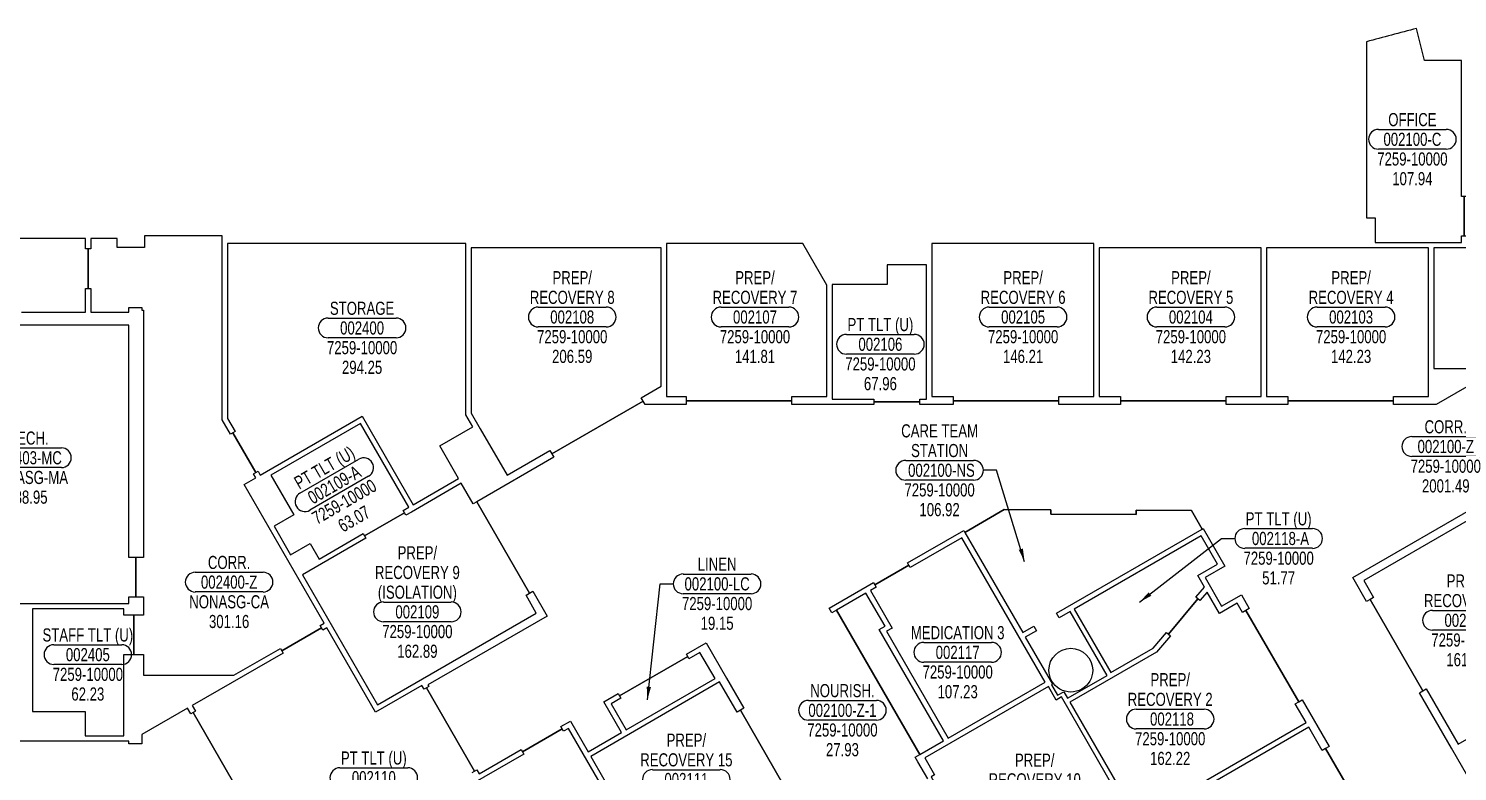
# Model space of a CAD drawing. Extents: x -1933 to 1606, y 4783 to 7375.
# Drawn here: x -1215 to 91, y 6549 to 7228 of the extents above; entities that cross this region are included whole.
import ezdxf
from ezdxf.enums import TextEntityAlignment as Align

# ---------------------------------------------------------------- set-up
doc = ezdxf.new("R2010")
doc.units = 0
doc.header["$LTSCALE"] = 48
doc.header["$MEASUREMENT"] = 0
doc.layers.get('0').update_dxf_attribs({"linetype": 'CONTINUOUS'})
for name, color, linetype in [('AREA', 3, 'CONTINUOUS'), ('AREA2', 1, 'CONTINUOUS'), ('COSTC', 6, 'CONTINUOUS'), ('PLINE2', 5, 'CONTINUOUS'), ('ROOMNA', 4, 'CONTINUOUS'), ('ROOMNO', 4, 'CONTINUOUS'), ('ROOMOV', 4, 'CONTINUOUS')]:
    doc.layers.add(name, color=color, linetype=linetype)
doc.dimstyles.get("Standard").update_dxf_attribs({"dimtxt": 0.18, "dimasz": 12, "dimexe": 0.18, "dimexo": 0.0625, "dimgap": 0.09, "dimtad": 0, "dimtih": 1, "dimtoh": 1, "dimdec": 4, "dimzin": 0, "dimtxsty": 'STANDARD', "dimcen": 0.09, "dimazin": 3, "dimtfac": 1, "dimtdec": 4, "dimtofl": 0, "dimtmove": 0, "dimatfit": 3, "dimtolj": 1, "dimtzin": 0})

# ---------------------------------------------------------------- blocks, each defined once
blk = doc.blocks.new('ROOM')
at = {"layer": 'ROOMOV'}
for p, q in [((-31, 9), (31, 9)), ((31, -9), (-31, -9))]:
    blk.add_line(p, q, dxfattribs=at)
for centre, start, end in [((-31, 0), 90, 270), ((31, 0), 270, 90)]:
    blk.add_arc(centre, 9.04, start, end, dxfattribs=at)
at = {"width": 0.75, "flags": 1}
for tag, p in [('FLFIN', (-60, -36)), ('ICRA', (60, -36)), ('FLTYPE', (-60, -48)), ('USER1', (60, -48)), ('FLCOND', (-60, -60)), ('USER2', (60, -60)), ('WLFIN', (-60, -72)), ('SITE', (-24, -72)), ('UCODE', (24, -72)), ('USER3', (60, -72)), ('WLTYPE', (-60, -84)), ('BLDG', (-24, -84)), ('UDESC', (24, -84)), ('USER4', (60, -84)), ('WLCOND', (-60, -96)), ('FLR', (-24, -96)), ('FCODE', (24, -96)), ('USER5', (60, -96)), ('CLTYPE', (-60, -120)), ('CLFIN', (-60, -108)), ('COSTCD', (-24, -108)), ('DEPTD', (-24, -120)), ('DIVISION', (24, -120)), ('FDESC', (24, -108)), ('USER6', (60, -108)), ('USER7', (60, -120)), ('CLCOND', (-60, -132)), ('RDES', (-24, -132)), ('CONTACT', (24, -132)), ('USER8', (60, -132)), ('CLHT', (-60, -144)), ('CHDATE', (-24, -144)), ('OCCUP', (24, -144)), ('BLOCK', (60, -144)), ('BASE', (-60, -156)), ('CBACK', (-24, -156)), ('PRCONTACT', (24, -156)), ('BLOCK2', (60, -156))]:
    blk.add_attdef(tag, text='', height=6, dxfattribs=at).set_placement(p, align=Align.MIDDLE_CENTER)
at = {"layer": 'AREA', "width": 0.75}
blk.add_attdef('AREA', text='', height=12, dxfattribs=at).set_placement((0, -36), align=Align.MIDDLE_CENTER)
at = {"layer": 'AREA2', "width": 0.75}
blk.add_attdef('AREA2', text='', height=12, dxfattribs=at).set_placement((0, -36), align=Align.MIDDLE_CENTER)
at = {"layer": 'COSTC', "width": 0.75}
blk.add_attdef('COSTC', text='', height=12, dxfattribs=at).set_placement((0, -18), align=Align.MIDDLE_CENTER)
at = {"layer": 'ROOMNA', "width": 0.75}
for tag, p in [('RMNAA', (0, 54)), ('RMNAB', (0, 36)), ('RMNAC', (0, 18))]:
    blk.add_attdef(tag, text='', height=12, dxfattribs=at).set_placement(p, align=Align.MIDDLE_CENTER)
at = {"layer": 'ROOMNO', "width": 0.75}
blk.add_attdef('RMNU', text='', height=12, dxfattribs=at).set_placement((0, 0), align=Align.MIDDLE_CENTER)

msp = doc.modelspace()

# ---------------------------------------------------------------- linework, layer by layer
at = {"layer": 'PLINE2', "color": 6}
for points in [[(94.7, 7198.7), (60.9, 7198.7), (53.7, 7228, 0.004274), (7.8, 7215.9), (7.8, 7054.8), (15.8, 7054.8), (15.8, 7032.3), (94.7, 7032.3), (94.7, 7038.3), (97.1, 7038.3), (97.1, 7074.3), (94.7, 7074.3)], [(-142.3, 6770.3), (-152.1, 6787.4), (-202.5, 6787.6), (-202.6, 6783.6), (-280.6, 6783.9), (-280.5, 6787.9), (-323.3, 6788.1), (-359.3, 6767.3), (-306.3, 6675.6), (-296.2, 6681.4), (-293.8, 6677.2), (-303.9, 6671.4), (-279.1, 6628.5), (-280.1, 6628), (-274.5, 6618.3), (-268.8, 6621.6), (-265.3, 6615.6), (-251.9, 6623.3), (-252.3, 6624, -0.57735), (-282.3, 6641.3, -1), (-242.3, 6641.3, -0.267949), (-252.3, 6624), (-251.9, 6623.3), (-229.1, 6636.5), (-263, 6695), (-273, 6689.2), (-275.5, 6693.4)]]:
    msp.add_lwpolyline(points, format="xyb", close=True, dxfattribs=at)
for points in [[(261.6, 7122.1), (180.6, 7122.1), (180.6, 7085.1), (141.5, 7085.1), (141.5, 7087.6), (105.5, 7087.6), (105.5, 7085.1), (99.5, 7085.1), (99.5, 7074.3), (97.1, 7074.3), (97.1, 7038.3), (99.5, 7038.3), (99.5, 7027.4), (69.3, 7027.4), (69.3, 6917.2), (99.5, 6917.2), (99.5, 6909.7), (229.6, 6984.7), (231.6, 6981.3), (271.9, 7004.6), (271.9, 7073.8), (261.6, 7073.8)], [(-1017.8, 6811.1), (-1007.1, 6817.2), (-1009.2, 6820.8), (-1007.1, 6822), (-1028.1, 6858.4), (-1030.2, 6857.2), (-1037.7, 6870.2), (-1037.7, 7038.5), (-1042.7, 7038.5), (-1108.6, 7038.5), (-1108.6, 7027.9), (-1133.8, 7027.9), (-1133.8, 7035.9), (-1157.7, 7035.9), (-1157.7, 7026.4), (-1160.1, 7026.4), (-1160.1, 6990.4), (-1157.7, 6990.4), (-1157.7, 6968.5), (-1123.2, 6968.5), (-1123.2, 6973), (-1111.2, 6973), (-1111.2, 6970.5), (-1109.7, 6970.5), (-1109.7, 6744.4), (-1116.5, 6744.4), (-1116.5, 6708.4), (-1109.7, 6708.4), (-1109.7, 6691.5), (-1118.6, 6691.5), (-1118.6, 6655.5), (-1109.7, 6655.5), (-1109.7, 6636.6), (-1027, 6636.6), (-984.5, 6661.2), (-983.3, 6659.1), (-947, 6680.1), (-948.2, 6682.2), (-944.6, 6684.2)], [(-815, 7031.3), (-1032.8, 7031.3), (-1032.8, 6871.5), (-1026, 6859.6), (-1028.1, 6858.4), (-1007.1, 6822), (-1005, 6823.3), (-1002.9, 6819.7), (-909.8, 6873.5), (-863.1, 6792.6), (-821.7, 6816.5), (-838.9, 6846.3), (-808.6, 6863.8), (-815, 6874.9)], [(-636.6, 7027.4), (-810.1, 7027.4), (-810.1, 6876.2), (-801.9, 6862), (-777.4, 6819.6), (-738.3, 6842.2), (-736.5, 6839), (-653, 6887.3), (-654.8, 6890.4), (-636.6, 6900.9)], [(-485.3, 6993.4), (-507.2, 7031.3), (-631.8, 7031.3), (-631.8, 6891.4), (-613.8, 6891.4), (-613.8, 6887.7), (-517.3, 6887.7), (-517.3, 6891.4), (-485.3, 6891.4)], [(-241.3, 7031.3), (-389.3, 7031.3), (-389.3, 6891.4), (-369.7, 6891.4), (-369.7, 6887.7), (-273.2, 6887.7), (-273.2, 6891.4), (-241.3, 6891.4)], [(-88.5, 7027.4), (-236.5, 7027.4), (-236.5, 6891.4), (-216.8, 6891.4), (-216.8, 6887.7), (-120.3, 6887.7), (-120.3, 6891.4), (-88.5, 6891.4)], [(64.4, 7027.4), (-83.6, 7027.4), (-83.6, 6891.4), (-64, 6891.4), (-64, 6887.7), (32.5, 6887.7), (32.5, 6891.4), (64.4, 6891.4)], [(-394.2, 7011.8), (-430.2, 7011.8), (-430.2, 6993.8), (-480.5, 6993.8), (-480.5, 6889), (-442.2, 6889), (-442.2, 6886.6), (-400.2, 6886.6), (-400.2, 6889), (-394.2, 6889)], [(-1123.2, 6956.6), (-1314.2, 6956.6), (-1314.2, 6702.4), (-1123.2, 6702.4), (-1123.2, 6708.4), (-1116.5, 6708.4), (-1116.5, 6744.4), (-1123.2, 6744.4)], [(-872.5, 6787.2), (-867.3, 6790.2), (-911.5, 6866.8), (-993.4, 6819.5), (-972.4, 6783.2), (-990.2, 6772.9), (-975.2, 6746.9), (-957.4, 6757.2), (-949.2, 6742.9), (-908.9, 6766.2), (-907.6, 6764), (-871.3, 6785)], [(-805.2, 6795.2), (-808.4, 6793.4), (-819.3, 6812.2), (-864.8, 6785.9), (-864.9, 6785.9), (-870, 6782.9), (-871.3, 6785), (-907.6, 6764), (-906.4, 6761.9), (-964.5, 6728.4), (-895.9, 6609.6), (-750.7, 6693.4), (-760.1, 6709.8), (-757, 6711.6)], [(196, 6666.4), (139.4, 6764.4), (139.4, 6764.4), (123.7, 6791.6), (5.3, 6723.3), (14.3, 6707.7), (11.2, 6705.9), (59.4, 6622.3), (62.5, 6624.1), (91.7, 6573.6), (113.9, 6586.4), (115.1, 6584.3), (151.5, 6605.3), (150.2, 6607.4), (183.6, 6626.6), (169.4, 6651.1)], [(-146.2, 6706.4), (-148, 6708), (-140.3, 6717.2), (-146.4, 6727.7), (-128.2, 6738.2), (-143.2, 6764.2), (-259.3, 6697.2), (-225.8, 6639.1), (-187.1, 6661.5), (-175, 6675.8), (-173.2, 6674.3)], [(-362, 6762.4), (-409, 6735.2), (-410.2, 6737.4), (-441.4, 6719.4), (-440.2, 6717.2), (-445.4, 6714.2), (-425.5, 6679.8), (-430.7, 6676.8), (-374.3, 6579.2), (-285.8, 6630.3)], [(-437.3, 6678.5), (-432.1, 6681.5), (-449.6, 6711.8), (-476.5, 6696.3), (-400.2, 6564.3), (-378.6, 6576.8)], [(-47.3, 6593.3), (-57.2, 6610.5), (-54.1, 6612.3), (-102.3, 6695.9), (-105.5, 6694.1), (-110.3, 6702.5), (-126.4, 6693.2), (-137.7, 6712.7), (-144.3, 6704.9), (-146.2, 6706.4), (-173.2, 6674.3), (-171.3, 6672.7), (-183.9, 6657.7), (-263.2, 6611.9), (-201.2, 6504.5)], [(-1127.5, 6655.5), (-1118.6, 6655.5), (-1118.6, 6691.5), (-1127.5, 6691.5), (-1127.5, 6697.5), (-1211, 6697.5), (-1211, 6603.4), (-1163, 6603.4), (-1163, 6581.4), (-1127.5, 6581.4)], [(-587.4, 6633.7), (-601.2, 6657.5), (-611.2, 6651.7), (-612.4, 6653.8), (-674.8, 6617.8), (-673.5, 6615.7), (-682.4, 6610.6), (-668.6, 6586.8)], [(-510, 6503.7), (-519, 6519.2), (-515.9, 6521), (-564.1, 6604.6), (-567.2, 6602.8), (-583.2, 6630.5), (-670.4, 6580.1), (-701, 6562.4), (-677, 6520.9), (-636.5, 6450.7), (-581.6, 6482.4), (-572.9, 6467.4)], [(-270.9, 6616.8), (-275.7, 6614), (-282.8, 6626.4), (-395.8, 6561.2), (-386.9, 6545.6), (-390, 6543.8), (-341.8, 6460.3), (-338.6, 6462.1), (-322.7, 6434.4), (-204.9, 6502.4)], [(-721.4, 6588.1), (-725.8, 6585.5), (-727, 6587.7), (-763.4, 6566.7), (-762.2, 6564.5), (-810.7, 6536.5), (-792.7, 6505.3), (-777.1, 6514.3), (-754.9, 6475.9), (-681.2, 6518.5)], [(15.6, 6484.3), (18.8, 6486.1), (-29.5, 6569.7), (-32.6, 6567.9), (-44.9, 6589.1), (-198.7, 6500.3), (-135.7, 6391.1), (-103.4, 6409.7), (-84, 6376), (-46.4, 6397.7), (-3.9, 6422.2), (-2.7, 6420.1), (33.7, 6441.1), (32.4, 6443.2), (37.6, 6446.2)]]:
    msp.add_lwpolyline(points, close=True, dxfattribs=at)
for points in [[(-1221.2, 6968.5), (-1162.6, 6968.5), (-1162.6, 6990.4), (-1160.1, 6990.4), (-1160.1, 7026.4), (-1162.6, 7026.4), (-1162.6, 7035.9), (-1519.2, 7035.9)], [(99.5, 6900.4), (71.5, 6884.1), (69.3, 6884.1), (64.4, 6884.1), (64.4, 6884.1), (32.5, 6884.1), (32.5, 6887.7), (-64, 6887.7), (-64, 6884.1), (-120.3, 6884.1), (-120.3, 6887.7), (-216.8, 6887.7), (-216.8, 6884.1), (-273.2, 6884.1), (-273.2, 6887.7), (-369.7, 6887.7), (-369.7, 6884.1), (-389.3, 6884.1), (-389.3, 6884.1), (-400.2, 6884.1), (-400.2, 6886.6), (-442.2, 6886.6), (-442.2, 6884.1), (-485.3, 6884.1), (-485.3, 6884.1), (-517.3, 6884.1), (-517.3, 6887.7), (-613.8, 6887.7), (-613.8, 6884.1), (-651.1, 6884.1), (-653, 6887.3), (-736.5, 6839), (-734.7, 6835.9), (-805.2, 6795.2), (-757, 6711.6), (-753.8, 6713.4), (-740.8, 6690.8), (-849.8, 6627.8), (-849, 6626.4), (-851.1, 6625.2), (-807.1, 6549), (-805, 6550.2), (-802.9, 6546.6), (-764.6, 6568.8), (-763.4, 6566.7), (-727, 6587.7), (-728.2, 6589.8), (-719.6, 6594.7), (-703.4, 6566.7), (-672.8, 6584.3), (-689, 6612.4), (-676, 6619.9), (-674.8, 6617.8), (-612.4, 6653.8), (-613.6, 6655.9), (-595.6, 6666.3), (-576.9, 6634.1), (-576.9, 6634.1), (-561, 6606.4), (-564.1, 6604.6), (-515.9, 6521)], [(130.3, 6492.2), (85.4, 6570), (85.4, 6570), (56.3, 6620.5), (59.4, 6622.3), (11.2, 6705.9), (8, 6704), (-4.6, 6725.9), (120.1, 6797.9)], [(-393.1, 6542), (-402.1, 6557.5), (-404.5, 6561.8), (-400.2, 6564.3), (-476.5, 6696.3), (-480.8, 6693.8), (-483.2, 6698), (-442.6, 6721.5), (-441.4, 6719.4), (-410.2, 6737.4), (-411.4, 6739.5), (-360.2, 6769), (-359.3, 6767.3), (-323.3, 6788.1), (-280.5, 6787.9), (-280.6, 6783.9), (-202.6, 6783.6), (-202.5, 6787.6), (-152.1, 6787.4), (-142.3, 6770.3), (-141.4, 6770.8), (-121.5, 6736.4), (-139.7, 6725.9), (-124.7, 6699.8), (-106.5, 6710.3), (-99.2, 6697.7), (-102.3, 6695.9), (-54.1, 6612.3), (-50.9, 6614.1), (-26.3, 6571.5), (-29.5, 6569.7), (18.8, 6486.1)], [(-809.2, 6547.8), (-807.1, 6549), (-851.1, 6625.2), (-853.2, 6624), (-855.2, 6627.4), (-897.7, 6602.9), (-942.1, 6680), (-945.7, 6677.9), (-947, 6680.1), (-983.3, 6659.1), (-982.1, 6656.9), (-1065.2, 6608.9), (-1062.2, 6603.7), (-1064.4, 6602.5), (-1028.4, 6540.2)], [(-1519.2, 6492.5), (-1123.2, 6492.5), (-1123.2, 6497.8), (-1111.2, 6497.8), (-1111.2, 6485.3), (-1027.4, 6533.7), (-1030.5, 6539), (-1028.4, 6540.2), (-1064.4, 6602.5), (-1066.5, 6601.3), (-1069.5, 6606.5), (-1111.2, 6582.4), (-1111.2, 6573.8), (-1123.2, 6573.8), (-1123.2, 6576.5), (-1224.3, 6576.5)]]:
    msp.add_lwpolyline(points, dxfattribs=at)

# ---------------------------------------------------------------- block references
at = {"layer": 'ROOMNO'}
ref = msp.add_blockref('ROOM', (49.8, 7126.7), dxfattribs=at)
ref.add_attrib('RMNU', '002100-C', dxfattribs={"height": 12, "width": 0.75}).set_placement((49.8, 7126.7), align=Align.MIDDLE_CENTER)
ref.add_attrib('RMNAC', 'OFFICE', dxfattribs={"layer": 'ROOMNA', "height": 12, "width": 0.75}).set_placement((49.8, 7144.7), align=Align.MIDDLE_CENTER)
ref.add_attrib('COSTC', '7259-10000', dxfattribs={"layer": 'COSTC', "height": 12, "width": 0.75}).set_placement((49.8, 7108.7), align=Align.MIDDLE_CENTER)
ref.add_attrib('AREA2', '107.94', dxfattribs={"layer": 'AREA2', "height": 12, "width": 0.75}).set_placement((49.8, 7090.7), align=Align.MIDDLE_CENTER)
ref = msp.add_blockref('ROOM', (-717.9, 6964.2), dxfattribs=at)
ref.add_attrib('RMNU', '002108', dxfattribs={"height": 12, "width": 0.75}).set_placement((-717.9, 6964.2), align=Align.MIDDLE_CENTER)
ref.add_attrib('RMNAB', 'PREP/', dxfattribs={"layer": 'ROOMNA', "height": 12, "width": 0.75}).set_placement((-717.9, 7000.2), align=Align.MIDDLE_CENTER)
ref.add_attrib('RMNAC', 'RECOVERY 8', dxfattribs={"layer": 'ROOMNA', "height": 12, "width": 0.75}).set_placement((-717.9, 6982.2), align=Align.MIDDLE_CENTER)
ref.add_attrib('COSTC', '7259-10000', dxfattribs={"layer": 'COSTC', "height": 12, "width": 0.75}).set_placement((-717.9, 6946.2), align=Align.MIDDLE_CENTER)
ref.add_attrib('AREA2', '206.59', dxfattribs={"layer": 'AREA2', "height": 12, "width": 0.75}).set_placement((-717.9, 6928.2), align=Align.MIDDLE_CENTER)
ref = msp.add_blockref('ROOM', (-550.9, 6964.2), dxfattribs=at)
ref.add_attrib('RMNU', '002107', dxfattribs={"height": 12, "width": 0.75}).set_placement((-550.9, 6964.2), align=Align.MIDDLE_CENTER)
ref.add_attrib('RMNAB', 'PREP/', dxfattribs={"layer": 'ROOMNA', "height": 12, "width": 0.75}).set_placement((-550.9, 7000.2), align=Align.MIDDLE_CENTER)
ref.add_attrib('RMNAC', 'RECOVERY 7', dxfattribs={"layer": 'ROOMNA', "height": 12, "width": 0.75}).set_placement((-550.9, 6982.2), align=Align.MIDDLE_CENTER)
ref.add_attrib('COSTC', '7259-10000', dxfattribs={"layer": 'COSTC', "height": 12, "width": 0.75}).set_placement((-550.9, 6946.2), align=Align.MIDDLE_CENTER)
ref.add_attrib('AREA2', '141.81', dxfattribs={"layer": 'AREA2', "height": 12, "width": 0.75}).set_placement((-550.9, 6928.2), align=Align.MIDDLE_CENTER)
ref = msp.add_blockref('ROOM', (-305.9, 6964.2), dxfattribs=at)
ref.add_attrib('RMNU', '002105', dxfattribs={"height": 12, "width": 0.75}).set_placement((-305.9, 6964.2), align=Align.MIDDLE_CENTER)
ref.add_attrib('RMNAB', 'PREP/', dxfattribs={"layer": 'ROOMNA', "height": 12, "width": 0.75}).set_placement((-305.9, 7000.2), align=Align.MIDDLE_CENTER)
ref.add_attrib('RMNAC', 'RECOVERY 6', dxfattribs={"layer": 'ROOMNA', "height": 12, "width": 0.75}).set_placement((-305.9, 6982.2), align=Align.MIDDLE_CENTER)
ref.add_attrib('COSTC', '7259-10000', dxfattribs={"layer": 'COSTC', "height": 12, "width": 0.75}).set_placement((-305.9, 6946.2), align=Align.MIDDLE_CENTER)
ref.add_attrib('AREA2', '146.21', dxfattribs={"layer": 'AREA2', "height": 12, "width": 0.75}).set_placement((-305.9, 6928.2), align=Align.MIDDLE_CENTER)
ref = msp.add_blockref('ROOM', (-152.6, 6964.2), dxfattribs=at)
ref.add_attrib('RMNU', '002104', dxfattribs={"height": 12, "width": 0.75}).set_placement((-152.6, 6964.2), align=Align.MIDDLE_CENTER)
ref.add_attrib('RMNAB', 'PREP/', dxfattribs={"layer": 'ROOMNA', "height": 12, "width": 0.75}).set_placement((-152.6, 7000.2), align=Align.MIDDLE_CENTER)
ref.add_attrib('RMNAC', 'RECOVERY 5', dxfattribs={"layer": 'ROOMNA', "height": 12, "width": 0.75}).set_placement((-152.6, 6982.2), align=Align.MIDDLE_CENTER)
ref.add_attrib('COSTC', '7259-10000', dxfattribs={"layer": 'COSTC', "height": 12, "width": 0.75}).set_placement((-152.6, 6946.2), align=Align.MIDDLE_CENTER)
ref.add_attrib('AREA2', '142.23', dxfattribs={"layer": 'AREA2', "height": 12, "width": 0.75}).set_placement((-152.6, 6928.2), align=Align.MIDDLE_CENTER)
ref = msp.add_blockref('ROOM', (-6.2, 6964.2), dxfattribs=at)
ref.add_attrib('RMNU', '002103', dxfattribs={"height": 12, "width": 0.75}).set_placement((-6.2, 6964.2), align=Align.MIDDLE_CENTER)
ref.add_attrib('RMNAB', 'PREP/', dxfattribs={"layer": 'ROOMNA', "height": 12, "width": 0.75}).set_placement((-6.2, 7000.2), align=Align.MIDDLE_CENTER)
ref.add_attrib('RMNAC', 'RECOVERY 4', dxfattribs={"layer": 'ROOMNA', "height": 12, "width": 0.75}).set_placement((-6.2, 6982.2), align=Align.MIDDLE_CENTER)
ref.add_attrib('COSTC', '7259-10000', dxfattribs={"layer": 'COSTC', "height": 12, "width": 0.75}).set_placement((-6.2, 6946.2), align=Align.MIDDLE_CENTER)
ref.add_attrib('AREA2', '142.23', dxfattribs={"layer": 'AREA2', "height": 12, "width": 0.75}).set_placement((-6.2, 6928.2), align=Align.MIDDLE_CENTER)
ref = msp.add_blockref('ROOM', (-909.9, 6954.2), dxfattribs=at)
ref.add_attrib('RMNU', '002400', dxfattribs={"height": 12, "width": 0.75}).set_placement((-909.9, 6954.2), align=Align.MIDDLE_CENTER)
ref.add_attrib('RMNAC', 'STORAGE', dxfattribs={"layer": 'ROOMNA', "height": 12, "width": 0.75}).set_placement((-909.9, 6972.2), align=Align.MIDDLE_CENTER)
ref.add_attrib('COSTC', '7259-10000', dxfattribs={"layer": 'COSTC', "height": 12, "width": 0.75}).set_placement((-909.9, 6936.2), align=Align.MIDDLE_CENTER)
ref.add_attrib('AREA2', '294.25', dxfattribs={"layer": 'AREA2', "height": 12, "width": 0.75}).set_placement((-909.9, 6918.2), align=Align.MIDDLE_CENTER)
ref = msp.add_blockref('ROOM', (-436.3, 6939.3), dxfattribs=at)
ref.add_attrib('RMNU', '002106', dxfattribs={"height": 12, "width": 0.75}).set_placement((-436.3, 6939.3), align=Align.MIDDLE_CENTER)
ref.add_attrib('RMNAC', 'PT TLT (U)', dxfattribs={"layer": 'ROOMNA', "height": 12, "width": 0.75}).set_placement((-436.3, 6957.3), align=Align.MIDDLE_CENTER)
ref.add_attrib('COSTC', '7259-10000', dxfattribs={"layer": 'COSTC', "height": 12, "width": 0.75}).set_placement((-436.3, 6921.3), align=Align.MIDDLE_CENTER)
ref.add_attrib('AREA2', '67.96', dxfattribs={"layer": 'AREA2', "height": 12, "width": 0.75}).set_placement((-436.3, 6903.3), align=Align.MIDDLE_CENTER)
ref = msp.add_blockref('ROOM', (80.3, 6845.8), dxfattribs=at)
ref.add_attrib('RMNU', '002100-Z', dxfattribs={"height": 12, "width": 0.75}).set_placement((80.3, 6845.8), align=Align.MIDDLE_CENTER)
ref.add_attrib('RMNAC', 'CORR.', dxfattribs={"layer": 'ROOMNA', "height": 12, "width": 0.75}).set_placement((80.3, 6863.8), align=Align.MIDDLE_CENTER)
ref.add_attrib('COSTC', '7259-10000', dxfattribs={"layer": 'COSTC', "height": 12, "width": 0.75}).set_placement((80.3, 6827.8), align=Align.MIDDLE_CENTER)
ref.add_attrib('AREA2', '2001.49', dxfattribs={"layer": 'AREA2', "height": 12, "width": 0.75}).set_placement((80.3, 6809.8), align=Align.MIDDLE_CENTER)
ref = msp.add_blockref('ROOM', (-1215.7, 6835.5), dxfattribs=at)
ref.add_attrib('RMNU', '002403-MC', dxfattribs={"height": 12, "width": 0.75}).set_placement((-1215.7, 6835.5), align=Align.MIDDLE_CENTER)
ref.add_attrib('RMNAC', 'MECH.', dxfattribs={"layer": 'ROOMNA', "height": 12, "width": 0.75}).set_placement((-1215.7, 6853.5), align=Align.MIDDLE_CENTER)
ref.add_attrib('COSTC', 'NONASG-MA', dxfattribs={"layer": 'COSTC', "height": 12, "width": 0.75}).set_placement((-1215.7, 6817.5), align=Align.MIDDLE_CENTER)
ref.add_attrib('AREA2', '338.95', dxfattribs={"layer": 'AREA2', "height": 12, "width": 0.75}).set_placement((-1215.7, 6799.5), align=Align.MIDDLE_CENTER)
ref = msp.add_blockref('ROOM', (-382.2, 6824.1), dxfattribs=at)
ref.add_attrib('RMNU', ' 002100-NS', dxfattribs={"height": 12, "width": 0.75}).set_placement((-382.2, 6824.1), align=Align.MIDDLE_CENTER)
ref.add_attrib('RMNAB', 'CARE TEAM', dxfattribs={"layer": 'ROOMNA', "height": 12, "width": 0.75}).set_placement((-382.2, 6860.1), align=Align.MIDDLE_CENTER)
ref.add_attrib('RMNAC', 'STATION', dxfattribs={"layer": 'ROOMNA', "height": 12, "width": 0.75}).set_placement((-382.2, 6842.1), align=Align.MIDDLE_CENTER)
ref.add_attrib('COSTC', '7259-10000', dxfattribs={"layer": 'COSTC', "height": 12, "width": 0.75}).set_placement((-382.2, 6806.1), align=Align.MIDDLE_CENTER)
ref.add_attrib('AREA2', '106.92', dxfattribs={"layer": 'AREA2', "height": 12, "width": 0.75}).set_placement((-382.2, 6788.1), align=Align.MIDDLE_CENTER)
ref = msp.add_blockref('ROOM', (-935.3, 6810.9), dxfattribs=dict(at, rotation=30))
ref.add_attrib('RMNU', '002109-A', dxfattribs={"height": 12, "rotation": 30, "width": 0.75}).set_placement((-935.3, 6810.9), align=Align.MIDDLE_CENTER)
ref.add_attrib('RMNAC', 'PT TLT (U)', dxfattribs={"layer": 'ROOMNA', "height": 12, "rotation": 30, "width": 0.75}).set_placement((-944.3, 6826.5), align=Align.MIDDLE_CENTER)
ref.add_attrib('COSTC', '7259-10000', dxfattribs={"layer": 'COSTC', "height": 12, "rotation": 30, "width": 0.75}).set_placement((-926.3, 6795.3), align=Align.MIDDLE_CENTER)
ref.add_attrib('AREA2', '63.07', dxfattribs={"layer": 'AREA2', "height": 12, "rotation": 30, "width": 0.75}).set_placement((-917.3, 6779.7), align=Align.MIDDLE_CENTER)
ref = msp.add_blockref('ROOM', (-72.4, 6761.7), dxfattribs=at)
ref.add_attrib('RMNU', ' 002118-A', dxfattribs={"height": 12, "width": 0.75}).set_placement((-72.4, 6761.7), align=Align.MIDDLE_CENTER)
ref.add_attrib('RMNAC', 'PT TLT (U)', dxfattribs={"layer": 'ROOMNA', "height": 12, "width": 0.75}).set_placement((-72.4, 6779.7), align=Align.MIDDLE_CENTER)
ref.add_attrib('COSTC', '7259-10000', dxfattribs={"layer": 'COSTC', "height": 12, "width": 0.75}).set_placement((-72.4, 6743.7), align=Align.MIDDLE_CENTER)
ref.add_attrib('AREA2', '51.77', dxfattribs={"layer": 'AREA2', "height": 12, "width": 0.75}).set_placement((-72.4, 6725.7), align=Align.MIDDLE_CENTER)
ref = msp.add_blockref('ROOM', (-859.4, 6694.6), dxfattribs=at)
ref.add_attrib('RMNU', '002109', dxfattribs={"height": 12, "width": 0.75}).set_placement((-859.4, 6694.6), align=Align.MIDDLE_CENTER)
ref.add_attrib('RMNAA', 'PREP/', dxfattribs={"layer": 'ROOMNA', "height": 12, "width": 0.75}).set_placement((-859.4, 6748.6), align=Align.MIDDLE_CENTER)
ref.add_attrib('RMNAB', 'RECOVERY 9', dxfattribs={"layer": 'ROOMNA', "height": 12, "width": 0.75}).set_placement((-859.4, 6730.6), align=Align.MIDDLE_CENTER)
ref.add_attrib('RMNAC', '(ISOLATION)', dxfattribs={"layer": 'ROOMNA', "height": 12, "width": 0.75}).set_placement((-859.4, 6712.6), align=Align.MIDDLE_CENTER)
ref.add_attrib('COSTC', '7259-10000', dxfattribs={"layer": 'COSTC', "height": 12, "width": 0.75}).set_placement((-859.4, 6676.6), align=Align.MIDDLE_CENTER)
ref.add_attrib('AREA2', '162.89', dxfattribs={"layer": 'AREA2', "height": 12, "width": 0.75}).set_placement((-859.4, 6658.6), align=Align.MIDDLE_CENTER)
ref = msp.add_blockref('ROOM', (-1031.4, 6721.8), dxfattribs=at)
ref.add_attrib('RMNU', '002400-Z', dxfattribs={"height": 12, "width": 0.75}).set_placement((-1031.4, 6721.8), align=Align.MIDDLE_CENTER)
ref.add_attrib('RMNAC', 'CORR.', dxfattribs={"layer": 'ROOMNA', "height": 12, "width": 0.75}).set_placement((-1031.4, 6739.8), align=Align.MIDDLE_CENTER)
ref.add_attrib('COSTC', 'NONASG-CA', dxfattribs={"layer": 'COSTC', "height": 12, "width": 0.75}).set_placement((-1031.4, 6703.8), align=Align.MIDDLE_CENTER)
ref.add_attrib('AREA2', '301.16', dxfattribs={"layer": 'AREA2', "height": 12, "width": 0.75}).set_placement((-1031.4, 6685.8), align=Align.MIDDLE_CENTER)
ref = msp.add_blockref('ROOM', (-585.5, 6720.2), dxfattribs=at)
ref.add_attrib('RMNU', '002100-LC', dxfattribs={"height": 12, "width": 0.75}).set_placement((-585.5, 6720.2), align=Align.MIDDLE_CENTER)
ref.add_attrib('RMNAC', 'LINEN', dxfattribs={"layer": 'ROOMNA', "height": 12, "width": 0.75}).set_placement((-585.5, 6738.2), align=Align.MIDDLE_CENTER)
ref.add_attrib('COSTC', '7259-10000', dxfattribs={"layer": 'COSTC', "height": 12, "width": 0.75}).set_placement((-585.5, 6702.2), align=Align.MIDDLE_CENTER)
ref.add_attrib('AREA2', '19.15', dxfattribs={"layer": 'AREA2', "height": 12, "width": 0.75}).set_placement((-585.5, 6684.2), align=Align.MIDDLE_CENTER)
ref = msp.add_blockref('ROOM', (99.2, 6686.9), dxfattribs=at)
ref.add_attrib('RMNU', '002120', dxfattribs={"height": 12, "width": 0.75}).set_placement((99.2, 6686.9), align=Align.MIDDLE_CENTER)
ref.add_attrib('RMNAB', 'PREP/', dxfattribs={"layer": 'ROOMNA', "height": 12, "width": 0.75}).set_placement((99.2, 6722.9), align=Align.MIDDLE_CENTER)
ref.add_attrib('RMNAC', 'RECOVERY 1', dxfattribs={"layer": 'ROOMNA', "height": 12, "width": 0.75}).set_placement((99.2, 6704.9), align=Align.MIDDLE_CENTER)
ref.add_attrib('COSTC', '7259-10000', dxfattribs={"layer": 'COSTC', "height": 12, "width": 0.75}).set_placement((99.2, 6668.9), align=Align.MIDDLE_CENTER)
ref.add_attrib('AREA2', '161.19', dxfattribs={"layer": 'AREA2', "height": 12, "width": 0.75}).set_placement((99.2, 6650.9), align=Align.MIDDLE_CENTER)
ref = msp.add_blockref('ROOM', (-1160.5, 6655.5), dxfattribs=at)
ref.add_attrib('RMNU', '002405', dxfattribs={"height": 12, "width": 0.75}).set_placement((-1160.5, 6655.5), align=Align.MIDDLE_CENTER)
ref.add_attrib('RMNAC', 'STAFF TLT (U)', dxfattribs={"layer": 'ROOMNA', "height": 12, "width": 0.75}).set_placement((-1160.5, 6673.5), align=Align.MIDDLE_CENTER)
ref.add_attrib('COSTC', '7259-10000', dxfattribs={"layer": 'COSTC', "height": 12, "width": 0.75}).set_placement((-1160.5, 6637.5), align=Align.MIDDLE_CENTER)
ref.add_attrib('AREA2', '62.23', dxfattribs={"layer": 'AREA2', "height": 12, "width": 0.75}).set_placement((-1160.5, 6619.5), align=Align.MIDDLE_CENTER)
ref = msp.add_blockref('ROOM', (-365.7, 6657.6), dxfattribs=at)
ref.add_attrib('RMNU', '002117', dxfattribs={"height": 12, "width": 0.75}).set_placement((-365.7, 6657.6), align=Align.MIDDLE_CENTER)
ref.add_attrib('RMNAC', 'MEDICATION 3', dxfattribs={"layer": 'ROOMNA', "height": 12, "width": 0.75}).set_placement((-365.7, 6675.6), align=Align.MIDDLE_CENTER)
ref.add_attrib('COSTC', '7259-10000', dxfattribs={"layer": 'COSTC', "height": 12, "width": 0.75}).set_placement((-365.7, 6639.6), align=Align.MIDDLE_CENTER)
ref.add_attrib('AREA2', '107.23', dxfattribs={"layer": 'AREA2', "height": 12, "width": 0.75}).set_placement((-365.7, 6621.6), align=Align.MIDDLE_CENTER)
ref = msp.add_blockref('ROOM', (-171.5, 6596.6), dxfattribs=at)
ref.add_attrib('RMNU', ' 002118', dxfattribs={"height": 12, "width": 0.75}).set_placement((-171.5, 6596.6), align=Align.MIDDLE_CENTER)
ref.add_attrib('RMNAB', 'PREP/', dxfattribs={"layer": 'ROOMNA', "height": 12, "width": 0.75}).set_placement((-171.5, 6632.6), align=Align.MIDDLE_CENTER)
ref.add_attrib('RMNAC', 'RECOVERY 2', dxfattribs={"layer": 'ROOMNA', "height": 12, "width": 0.75}).set_placement((-171.5, 6614.6), align=Align.MIDDLE_CENTER)
ref.add_attrib('COSTC', '7259-10000', dxfattribs={"layer": 'COSTC', "height": 12, "width": 0.75}).set_placement((-171.5, 6578.6), align=Align.MIDDLE_CENTER)
ref.add_attrib('AREA2', '162.22', dxfattribs={"layer": 'AREA2', "height": 12, "width": 0.75}).set_placement((-171.5, 6560.6), align=Align.MIDDLE_CENTER)
ref = msp.add_blockref('ROOM', (-471, 6604.6), dxfattribs=at)
ref.add_attrib('RMNU', '002100-Z-1', dxfattribs={"height": 12, "width": 0.75}).set_placement((-471, 6604.6), align=Align.MIDDLE_CENTER)
ref.add_attrib('RMNAC', 'NOURISH.', dxfattribs={"layer": 'ROOMNA', "height": 12, "width": 0.75}).set_placement((-471, 6622.6), align=Align.MIDDLE_CENTER)
ref.add_attrib('COSTC', '7259-10000', dxfattribs={"layer": 'COSTC', "height": 12, "width": 0.75}).set_placement((-471, 6586.6), align=Align.MIDDLE_CENTER)
ref.add_attrib('AREA2', '27.93', dxfattribs={"layer": 'AREA2', "height": 12, "width": 0.75}).set_placement((-471, 6568.6), align=Align.MIDDLE_CENTER)
ref = msp.add_blockref('ROOM', (-613.6, 6541.3), dxfattribs=at)
ref.add_attrib('RMNU', '002111', dxfattribs={"height": 12, "width": 0.75}).set_placement((-613.6, 6541.3), align=Align.MIDDLE_CENTER)
ref.add_attrib('RMNAB', 'PREP/', dxfattribs={"layer": 'ROOMNA', "height": 12, "width": 0.75}).set_placement((-613.6, 6577.3), align=Align.MIDDLE_CENTER)
ref.add_attrib('RMNAC', 'RECOVERY 15', dxfattribs={"layer": 'ROOMNA', "height": 12, "width": 0.75}).set_placement((-613.6, 6559.3), align=Align.MIDDLE_CENTER)
ref.add_attrib('COSTC', '7259-10000', dxfattribs={"layer": 'COSTC', "height": 12, "width": 0.75}).set_placement((-613.6, 6523.3), align=Align.MIDDLE_CENTER)
ref.add_attrib('AREA2', '133.06', dxfattribs={"layer": 'AREA2', "height": 12, "width": 0.75}).set_placement((-613.6, 6505.3), align=Align.MIDDLE_CENTER)
ref = msp.add_blockref('ROOM', (-899.2, 6543), dxfattribs=at)
ref.add_attrib('RMNU', '002110', dxfattribs={"height": 12, "width": 0.75}).set_placement((-899.2, 6543), align=Align.MIDDLE_CENTER)
ref.add_attrib('RMNAC', 'PT TLT (U)', dxfattribs={"layer": 'ROOMNA', "height": 12, "width": 0.75}).set_placement((-899.2, 6561), align=Align.MIDDLE_CENTER)
ref.add_attrib('COSTC', '7259-10000', dxfattribs={"layer": 'COSTC', "height": 12, "width": 0.75}).set_placement((-899.2, 6525), align=Align.MIDDLE_CENTER)
ref.add_attrib('AREA2', '52.69', dxfattribs={"layer": 'AREA2', "height": 12, "width": 0.75}).set_placement((-899.2, 6507), align=Align.MIDDLE_CENTER)
ref = msp.add_blockref('ROOM', (-295.3, 6523), dxfattribs=at)
ref.add_attrib('RMNU', '002116', dxfattribs={"height": 12, "width": 0.75}).set_placement((-295.3, 6523), align=Align.MIDDLE_CENTER)
ref.add_attrib('RMNAB', 'PREP/', dxfattribs={"layer": 'ROOMNA', "height": 12, "width": 0.75}).set_placement((-295.3, 6559), align=Align.MIDDLE_CENTER)
ref.add_attrib('RMNAC', 'RECOVERY 10', dxfattribs={"layer": 'ROOMNA', "height": 12, "width": 0.75}).set_placement((-295.3, 6541), align=Align.MIDDLE_CENTER)
ref.add_attrib('COSTC', '7259-10000', dxfattribs={"layer": 'COSTC', "height": 12, "width": 0.75}).set_placement((-295.3, 6505), align=Align.MIDDLE_CENTER)
ref.add_attrib('AREA2', '140.09', dxfattribs={"layer": 'AREA2', "height": 12, "width": 0.75}).set_placement((-295.3, 6487), align=Align.MIDDLE_CENTER)

# ---------------------------------------------------------------- leaders
for points in [[(-304.5, 6740.4), (-330.1, 6824.1), (-342.1, 6824.1)], [(-199.5, 6703.5), (-124.5, 6761.7), (-112.5, 6761.7)], [(-649.2, 6614.2), (-637.6, 6720.2), (-625.6, 6720.2)]]:
    msp.add_leader(points, dimstyle='STANDARD', override={"dimgap": 12, "dimtad": 0}, dxfattribs=at)

doc.saveas('drawing.dxf')
